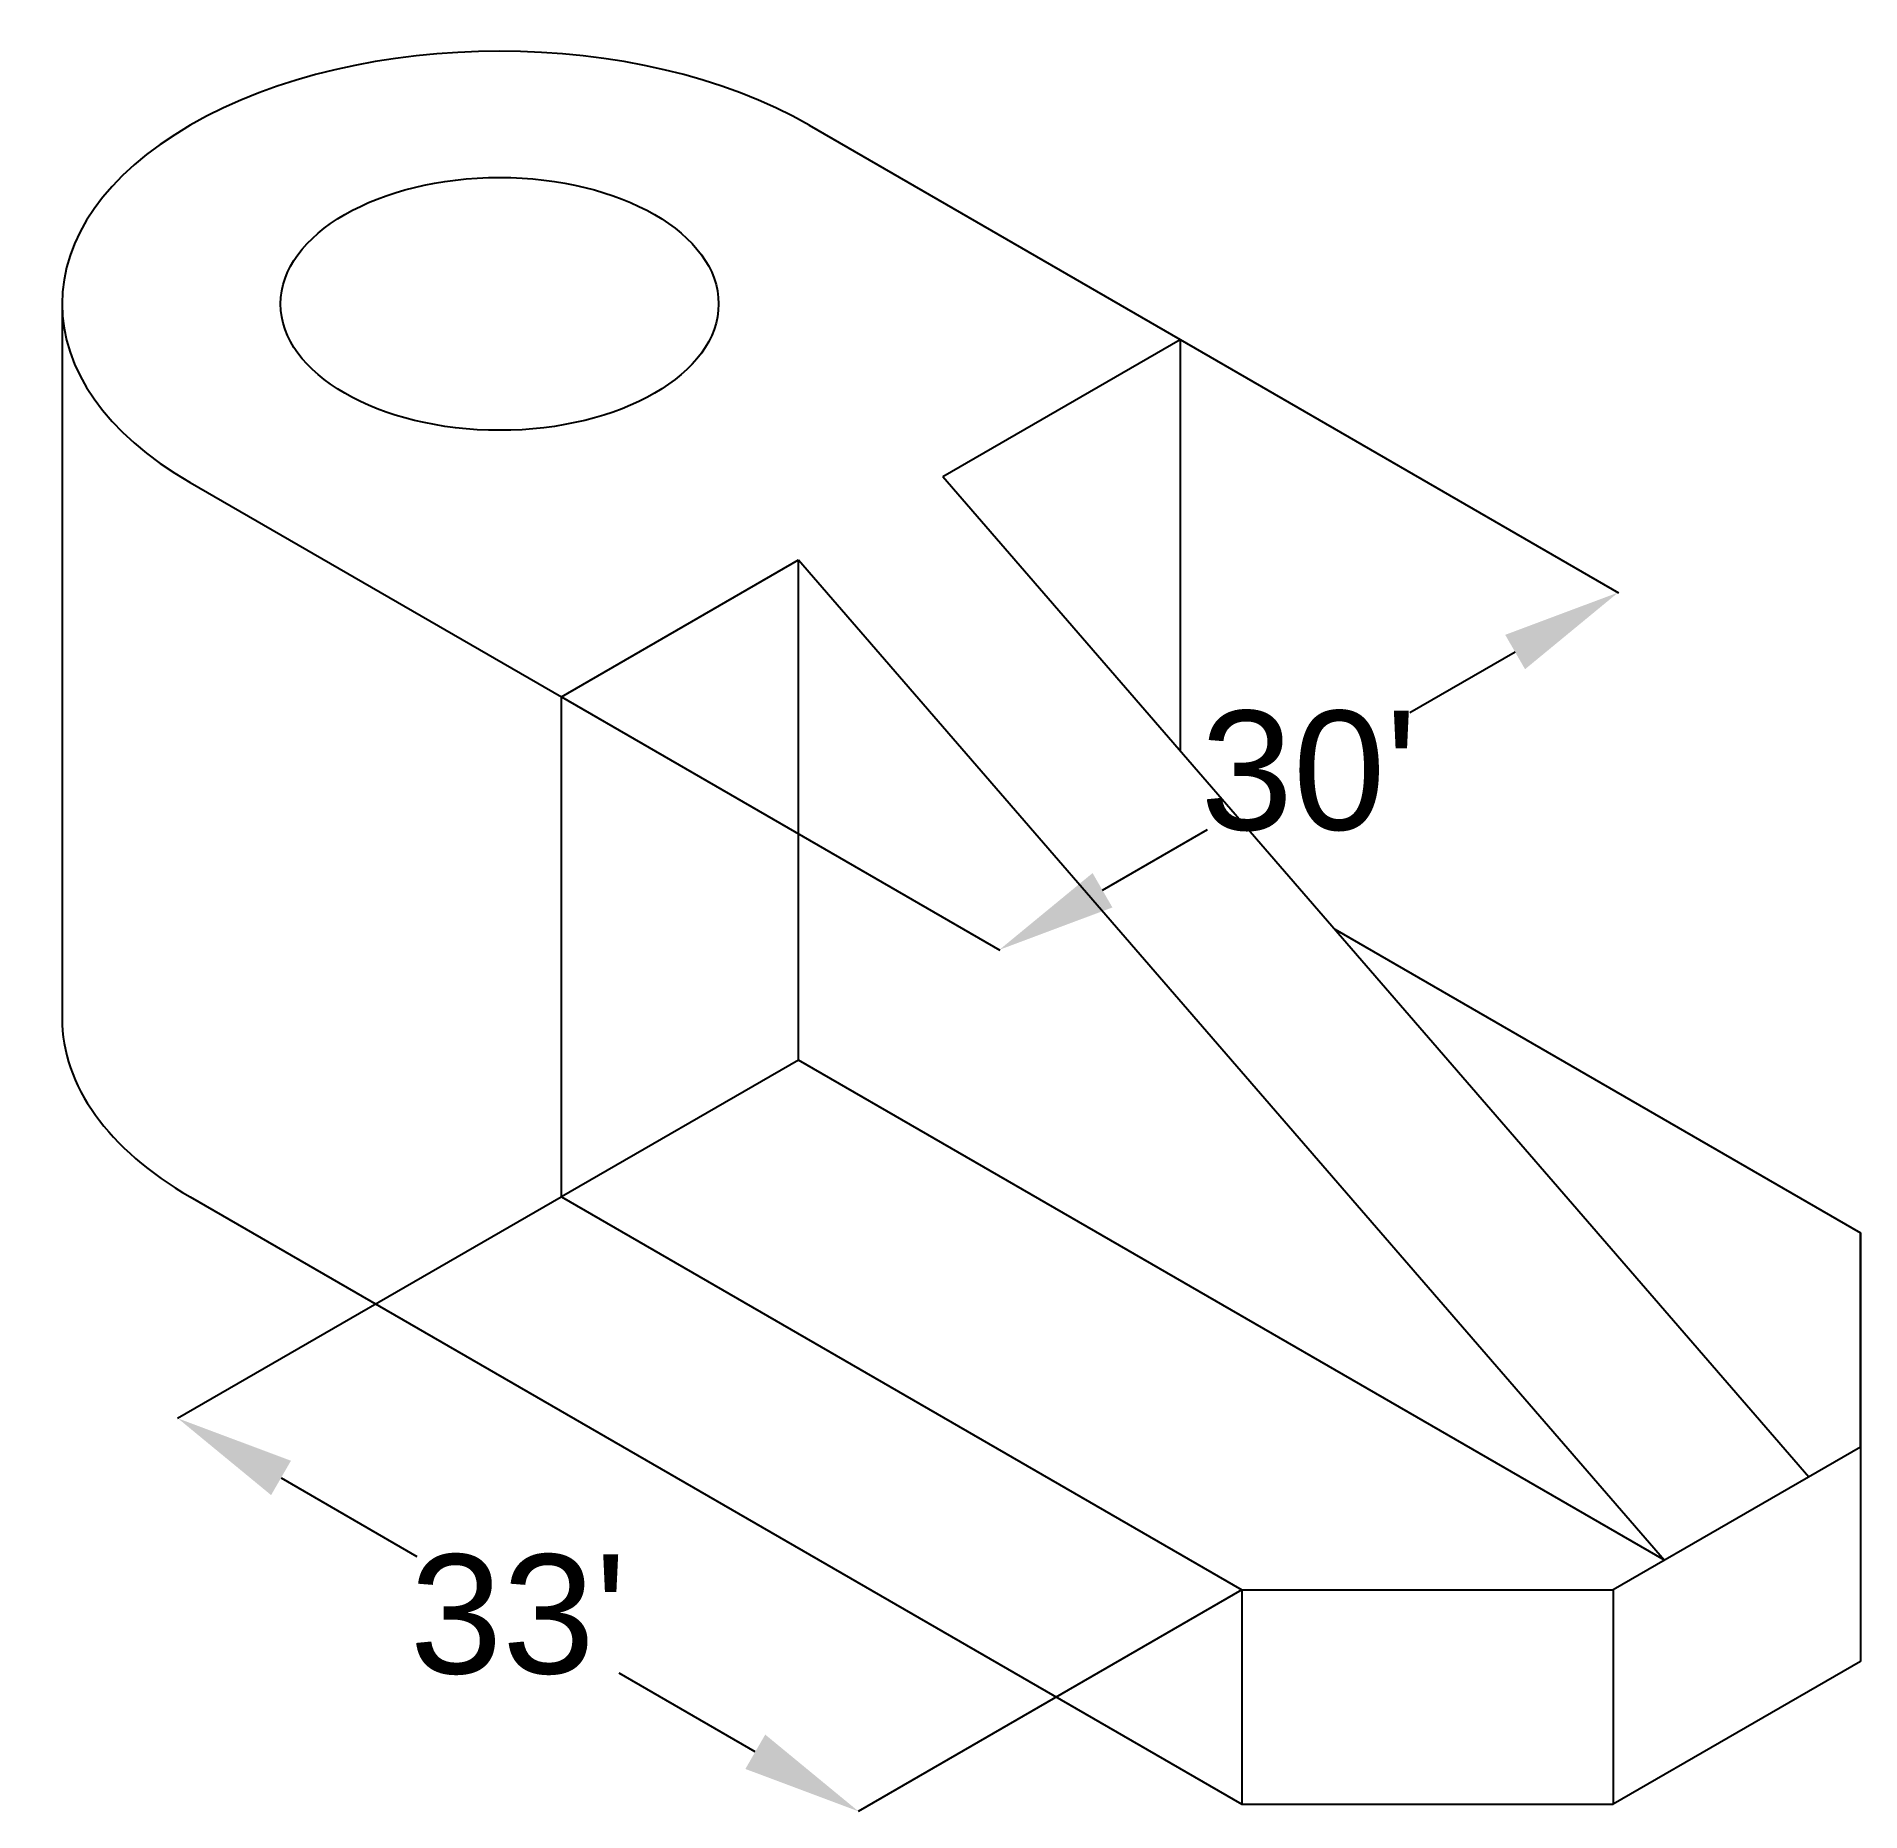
# Model space of a CAD drawing. Header units: inches. Extents: x 52 to 971, y 595 to 1490.
import ezdxf

# ---------------------------------------------------------------- set-up
doc = ezdxf.new("R2010")
doc.units = ezdxf.units.IN
doc.header["$MEASUREMENT"] = 0
doc.styles.get("Standard").update_dxf_attribs({"font": 'arial.ttf'})
doc.dimstyles.get("Standard").update_dxf_attribs({"dimtxt": 60, "dimasz": 60, "dimexe": 0.18, "dimexo": 0.0625, "dimgap": 0.09, "dimtad": 0, "dimtih": 1, "dimtoh": 1, "dimdec": 0, "dimzin": 0, "dimdsep": 46, "dimlunit": 4, "dimtxsty": 'Standard', "dimcen": 0.09, "dimadec": 0, "dimazin": 0, "dimtfac": 1, "dimtdec": 0, "dimtofl": 0, "dimtmove": 0, "dimatfit": 3, "dimfxl": 1, "dimtolj": 1, "dimtzin": 0, "dimarcsym": 0})

# ---------------------------------------------------------------- blocks, each defined once
blk = doc.blocks.new('*D4')
at = {"color": 0, "lineweight": -2, "transparency": 16777216}
for p, q in [((316.53, 905.13), (123.16, 793.49)), ((175.31, 763.59), (243.83, 724.03)), ((659.48, 707.13), (466.11, 595.49)), ((414.33, 625.59), (345.8, 665.16))]:
    blk.add_line(p, q, dxfattribs=at)
at = {"color": 0, "transparency": 16777216}
for points in [[(180.31, 772.25), (170.31, 754.93), (123.34, 793.59)], [(419.33, 634.25), (409.33, 616.93), (466.29, 595.59)]]:
    blk.add_solid(points, dxfattribs=at)
at = {"layer": 'Defpoints', "color": 0, "transparency": 16777216}
for p in [(316.6, 905.16), (123.34, 793.59), (659.54, 707.16)]:
    blk.add_point(p, dxfattribs=at)
at = {"color": 0, "transparency": 16777216, "insert": (294.82, 694.59), "char_height": 60, "attachment_point": 5}
blk.add_mtext("\\A1;33'", dxfattribs=at)
blk = doc.blocks.new('*D5')
at = {"color": 0, "lineweight": -2, "transparency": 16777216}
for p, q in [((628.52, 1337.18), (849.39, 1209.67)), ((797.25, 1179.77), (744.26, 1149.18)), ((316.66, 1157.13), (537.52, 1029.61)), ((589.3, 1059.72), (642.29, 1090.31))]:
    blk.add_line(p, q, dxfattribs=at)
at = {"color": 0, "transparency": 16777216}
for points in [[(792.25, 1188.43), (802.25, 1171.11), (849.21, 1209.77)], [(584.3, 1068.38), (594.3, 1051.05), (537.34, 1029.72)]]:
    blk.add_solid(points, dxfattribs=at)
at = {"layer": 'Defpoints', "color": 0, "transparency": 16777216}
for p in [(628.46, 1337.22), (849.21, 1209.77), (316.6, 1157.16)]:
    blk.add_point(p, dxfattribs=at)
at = {"color": 0, "transparency": 16777216, "insert": (693.28, 1119.74), "char_height": 60, "attachment_point": 5}
blk.add_mtext("\\A1;30'", dxfattribs=at)

msp = doc.modelspace()

# ---------------------------------------------------------------- linework, layer by layer
for p, q in [((441.4, 1445.22), (628.46, 1337.22)), ((64.94, 1355.19), (64.94, 995.19)), ((508.9, 1268.19), (628.46, 1337.22)), ((628.46, 1337.22), (628.38, 1130.2)), ((129.53, 1265.16), (316.6, 1157.16)), ((508.9, 1268.19), (945.33, 764.16)), ((316.6, 1157.16), (436.15, 1226.19)), ((436.11, 974.16), (436.15, 1226.19)), ((436.15, 1226.19), (872.58, 722.16)), ((316.6, 905.16), (316.6, 1157.16)), ((706.38, 1040.12), (971.31, 887.16)), ((436.11, 974.16), (316.6, 905.16)), ((872.58, 722.16), (436.11, 974.16)), ((129.53, 905.16), (659.54, 599.16)), ((129.53, 905.16), (316.6, 797.16)), ((316.6, 905.16), (659.54, 707.16)), ((971.31, 779.16), (971.31, 887.16)), ((971.31, 887.16), (971.31, 779.16)), ((971.31, 779.16), (846.6, 707.16)), ((971.31, 779.16), (971.31, 671.16)), ((659.54, 707.16), (846.6, 707.16)), ((659.54, 707.16), (659.54, 599.16)), ((846.6, 707.16), (846.6, 599.16)), ((971.31, 671.16), (846.6, 599.16)), ((659.54, 599.16), (846.6, 599.16))]:
    msp.add_line(p, q)
for centre, start_param in [((285.47, 1355.19), 3.926991), ((285.47, 995.19), 6.283185)]:
    msp.add_ellipse(centre, major_axis=(-220.52, 0), ratio=0.57735, start_param=start_param, end_param=7.068583)
msp.add_ellipse((285.47, 1355.19), major_axis=(-110.35, 0), ratio=0.57735)

# ---------------------------------------------------------------- dimensions: what is measured, and where the dimension line sits
for p1, p2, distance, picture, middle in [((316.6, 1157.16), (628.46, 1337.22), -220.75, '*D5', (693.28, 1119.74)), ((659.54, 707.16), (316.6, 905.16), 193.25, '*D4', (294.82, 694.59))]:
    dim = msp.add_aligned_dim(p1=p1, p2=p2, distance=distance, dimstyle='Standard')
    dim.commit()
    dim.dimension.update_dxf_attribs({"geometry": picture, "text_midpoint": middle})

doc.saveas('drawing.dxf')
